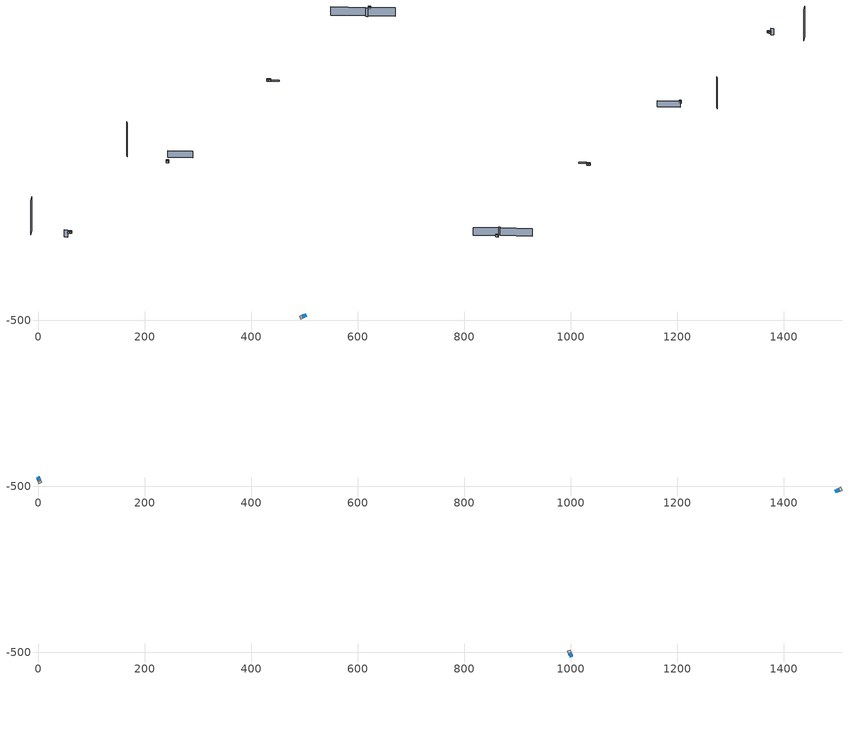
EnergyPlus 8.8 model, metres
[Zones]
1Perim
 floor adiabatic (115mmSandLimeBrick): 501.19,-494.39 496.74,-496.48 494.18,-491.05 498.63,-488.96 z0
 wall outside (U0-5): 501.19,-494.39 498.63,-488.96 z0:4.11
 wall to 1Core (115mmSandLimeBrick): 494.18,-491.05 496.74,-496.48 z0:4.11
 wall adiabatic (115mmSandLimeBrick): 498.63,-488.96 494.18,-491.05 / 496.74,-496.48 501.19,-494.39 z0:4.11
 window (Single): 501.14,-494.29 498.68,-489.05 z0.85:3.4
 ceiling adiabatic (115mmSandLimeBrick): 501.19,-494.39 498.63,-488.96 495.09,-490.62 497.65,-496.05 z4.11
 roof outside (U0-4): 497.65,-496.05 495.09,-490.62 494.18,-491.05 496.74,-496.48 z4.11
1Core
 floor adiabatic (115mmSandLimeBrick): 496.74,-496.48 493.03,-498.22 490.48,-492.79 494.18,-491.05 z0
 wall adiabatic (115mmSandLimeBrick): 494.18,-491.05 490.48,-492.79 493.03,-498.22 496.74,-496.48 z0:4.11
 ceiling adiabatic (115mmSandLimeBrick): 496.74,-496.48 494.18,-491.05 491.24,-492.43 493.79,-497.86 z4.11
 roof outside (U0-4): 493.79,-497.86 491.24,-492.43 490.48,-492.79 493.03,-498.22 z4.11
0Perim
 floor adiabatic (115mmSandLimeBrick): 2.79,-484.48 4.75,-488.99 -0.76,-491.37 -2.71,-486.86 z8.23
 wall outside (U0-5): 2.79,-484.48 -2.71,-486.86 z8.23:12.34
 wall to 0Core (115mmSandLimeBrick): -0.76,-491.37 4.75,-488.99 z8.23:12.34
 wall adiabatic (115mmSandLimeBrick): -2.71,-486.86 -0.76,-491.37 / 4.75,-488.99 2.79,-484.48 z8.23:12.34
 window (Single): 2.7,-484.52 -2.62,-486.82 z9.08:11.63
 ceiling adiabatic (115mmSandLimeBrick): 2.79,-484.48 -2.71,-486.86 -1.16,-490.45 4.35,-488.07 z12.34
 roof outside (U0-4): 4.35,-488.07 -1.16,-490.45 -0.76,-491.37 4.75,-488.99 z12.34
0Core
 floor adiabatic (115mmSandLimeBrick): 4.75,-488.99 6.37,-492.74 0.87,-495.13 -0.76,-491.37 z8.23
 wall adiabatic (115mmSandLimeBrick): -0.76,-491.37 0.87,-495.13 6.37,-492.74 4.75,-488.99 z8.23:12.34
 ceiling adiabatic (115mmSandLimeBrick): 4.75,-488.99 -0.76,-491.37 0.53,-494.36 6.04,-491.98 z12.34
 roof outside (U0-4): 6.04,-491.98 0.53,-494.36 0.87,-495.13 6.37,-492.74 z12.34
3Perim
 floor adiabatic (115mmSandLimeBrick): 1498.9,-505.58 1503.41,-503.62 1505.79,-509.13 1501.28,-511.08 z8.23
 wall outside (U0-5): 1498.9,-505.58 1501.28,-511.08 z8.23:12.34
 wall to 3Core (115mmSandLimeBrick): 1505.79,-509.13 1503.41,-503.62 z8.23:12.34
 wall adiabatic (115mmSandLimeBrick): 1501.28,-511.08 1505.79,-509.13 / 1503.41,-503.62 1498.9,-505.58 z8.23:12.34
 window (Single): 1498.94,-505.67 1501.24,-510.99 z9.08:11.63
 ceiling adiabatic (115mmSandLimeBrick): 1498.9,-505.58 1501.28,-511.08 1504.87,-509.53 1502.49,-504.02 z12.34
 roof outside (U0-4): 1502.49,-504.02 1504.87,-509.53 1505.79,-509.13 1503.41,-503.62 z12.34
3Core
 floor adiabatic (115mmSandLimeBrick): 1503.41,-503.62 1507.17,-502 1509.55,-507.5 1505.79,-509.13 z8.23
 wall adiabatic (115mmSandLimeBrick): 1505.79,-509.13 1509.55,-507.5 1507.17,-502 1503.41,-503.62 z8.23:12.34
 ceiling adiabatic (115mmSandLimeBrick): 1503.41,-503.62 1505.79,-509.13 1508.78,-507.84 1506.4,-502.33 z12.34
 roof outside (U0-4): 1506.4,-502.33 1508.78,-507.84 1509.55,-507.5 1507.17,-502 z12.34
2Perim
 floor adiabatic (115mmSandLimeBrick): 997.21,-506.92 995.25,-502.41 1000.76,-500.02 1002.71,-504.53 z16.46
 wall outside (U0-5): 997.21,-506.92 1002.71,-504.53 z16.46:20.57
 wall to 2Core (115mmSandLimeBrick): 1000.76,-500.02 995.25,-502.41 z16.46:20.57
 wall adiabatic (115mmSandLimeBrick): 1002.71,-504.53 1000.76,-500.02 / 995.25,-502.41 997.21,-506.92 z16.46:20.57
 window (Single): 997.3,-506.88 1002.62,-504.57 z17.31:19.86
 ceiling adiabatic (115mmSandLimeBrick): 997.21,-506.92 1002.71,-504.53 1001.16,-500.94 995.65,-503.33 z20.57
 roof outside (U0-4): 995.65,-503.33 1001.16,-500.94 1000.76,-500.02 995.25,-502.41 z20.57
2Core
 floor adiabatic (115mmSandLimeBrick): 995.25,-502.41 993.63,-498.65 999.13,-496.27 1000.76,-500.02 z16.46
 wall adiabatic (115mmSandLimeBrick): 1000.76,-500.02 999.13,-496.27 993.63,-498.65 995.25,-502.41 z16.46:20.57
 ceiling adiabatic (115mmSandLimeBrick): 995.25,-502.41 1000.76,-500.02 999.47,-497.03 993.96,-499.42 z20.57
 roof outside (U0-4): 993.96,-499.42 999.47,-497.03 999.13,-496.27 993.63,-498.65 z20.57
shading: -30.9,-406.28 -6.79,-396.72 / 482.89,-396.72 489.38,-392.77 z0:84.06; -5.14,-487.91 -8.06,-481.16 z0:17.22; 522.45,-480.66 545.47,-533.39 z0:16.66; 1003.74,-525.88 995.79,-507.53 z17.22:20.57; 1477.99,-510.33 1446.24,-436.65 / 1477.41,-516.29 1475.44,-511.71 / 1506.86,-571.47 1480.6,-514.92 z0:20.57
[Site:GroundTemperature:BuildingSurface]
14, 14, 14, 14, 14, 14, 14, 14, 14, 14, 14, 14
[Site:GroundReflectance]
0.2, 0.2, 0.2, 0.2, 0.2, 0.2, 0.2, 0.2, 0.2, 0.2, 0.2, 0.2
[Site:GroundReflectance:SnowModifier]
1, 1
[Building]
Building: North Axis {deg}=0; Terrain=Suburbs; Loads Convergence Tolerance Value=.04; Temperature Convergence Tolerance Value {deltaC}=.4; Solar Distribution=MinimalShadowing; Maximum Number of Warmup Days=25
[Construction]
115mmSandLimeBrick: Plaster_0.005_115mmSandLimeBrick, Sand-Lime Brick_0.08_115mmSandLimeBrick, Plaster_0.08_115mmSandLimeBrick
U0-5: XPS Board_0.01_U0-5, General Concrete_0.2_U0-5
U0-4: XPS Board_0.06_U0-4, General Concrete_0.2_U0-4
Single: Generic Clear Glass 6mm_0.006_Single
[Material] Roughness=Rough; Thermal Absorptance=0.9
Name | Thickness {m} | Conductivity {W/m-K} | Density {kg/m3} | Specific Heat {J/kg-K} | Solar Absorptance | Visible Absorptance
Plaster_0.005_115mmSandLimeBrick | 0.005 | 1 | 2000 | 1130 | 0.6 | 0.6
Sand-Lime Brick_0.08_115mmSandLimeBrick | 0.08 | 0.56 | 1200 | 1000 | 0.6 | 0.6
Plaster_0.08_115mmSandLimeBrick | 0.08 | 1 | 2000 | 1130 | 0.6 | 0.6
XPS Board_0.01_U0-5 | 0.01 | 0.034 | 35 | 1400 | 0.6 | 0.6
General Concrete_0.2_U0-5; General Concrete_0.2_U0-4 | 0.2 | 2 | 2400 | 950 | 0.7 | 0.7
XPS Board_0.06_U0-4 | 0.06 | 0.034 | 35 | 1400 | 0.6 | 0.6
[WindowMaterial:Glazing]
Generic Clear Glass 6mm_0.006_Single: Optical Data Type=SpectralAverage; Window Glass Spectral Data Set=SpectralAverage; Thickness {m}=0.006; Solar Transmittance at Normal Incidence=0.68; Front Side Solar Reflectance at Normal Incidence=0.09; Back Side Solar Reflectance at Normal Incidence=0.1; Visible Transmittance at Normal Incidence=0.81; Front Side Visible Reflectance at Normal Incidence=0.11; Back Side Visible Reflectance at Normal Incidence=0.12; Infrared Transmittance at Normal Incidence=0; Front Side Infrared Hemispherical Emissivity=0.2; Back Side Infrared Hemispherical Emissivity=0.2; Conductivity {W/m-K}=0.9; Dirt Correction Factor for Solar and Visible Transmittance=1
[EnergyManagementSystem:Sensor]
Name | Output:Variable or Output:Meter Index Key | Output:Variable or Output:Meter
OutdoorTemp | Environment | Site Outdoor Air Drybulb Temperature
OutdoorRelHumid | Environment | Site Outdoor Air Relative Humidity
USRNATVENT_0Perim; USRNATVENT_1Perim; USRNATVENT_2Perim; USRNATVENT_3Perim | AllOff | Schedule Value
[Zone] Type=1; Multiplier=1; Zone Inside Convection Algorithm=TARP; Zone Outside Convection Algorithm=DOE-2
Name | Volume {m3} | Floor Area {m2}
0Perim; 1Perim; 2Perim; 3Perim | 121.327 | 29.4911
0Core; 1Core; 2Core; 3Core | 101.026 | 24.5564
[People] Number of People Schedule=AllOn; Number of People Calculation Method=People/Area; People per Zone Floor Area {person/m2}=0.5; Fraction Radiant=0.3; Sensible Heat Fraction=AUTOCALCULATE; Carbon Dioxide Generation Rate {m3/s-W}=3.82e-08; Enable ASHRAE 55 Comfort Warnings=No; Mean Radiant Temperature Calculation Type=ZoneAveraged; Clothing Insulation Calculation Method=DynamicClothingModelASHRAE55; Thermal Comfort Model 1 Type=AdaptiveASH55
Name | Zone or ZoneList | Activity Level Schedule | Work Efficiency Schedule | Air Velocity Schedule
People 0Perim | 0Perim | 0PerimPeopleActivity | 0PerimWorkEfficiency | 0PerimAirVelocity
People 0Core | 0Core | 0CorePeopleActivity | 0CoreWorkEfficiency | 0CoreAirVelocity
People 1Perim | 1Perim | 1PerimPeopleActivity | 1PerimWorkEfficiency | 1PerimAirVelocity
People 1Core | 1Core | 1CorePeopleActivity | 1CoreWorkEfficiency | 1CoreAirVelocity
People 2Perim | 2Perim | 2PerimPeopleActivity | 2PerimWorkEfficiency | 2PerimAirVelocity
People 2Core | 2Core | 2CorePeopleActivity | 2CoreWorkEfficiency | 2CoreAirVelocity
People 3Perim | 3Perim | 3PerimPeopleActivity | 3PerimWorkEfficiency | 3PerimAirVelocity
People 3Core | 3Core | 3CorePeopleActivity | 3CoreWorkEfficiency | 3CoreAirVelocity
[ElectricEquipment] Schedule=AllOn; Design Level Calculation Method=Watts/Area; Watts per Zone Floor Area {W/m2}=35; Fraction Latent=0; Fraction Radiant=.2; Fraction Lost=0
Name | Zone or ZoneList
0Perim Equipment 1 | 0Perim
0Core Equipment 1 | 0Core
1Perim Equipment 1 | 1Perim
1Core Equipment 1 | 1Core
2Perim Equipment 1 | 2Perim
2Core Equipment 1 | 2Core
3Perim Equipment 1 | 3Perim
3Core Equipment 1 | 3Core
[Lights] Schedule=AllOn; Design Level Calculation Method=Watts/Area; Watts per Zone Floor Area {W/m2}=15; Return Air Fraction=0; Fraction Radiant=.42; Fraction Visible=.18; Fraction Replaceable=1
Name | Zone or ZoneList
0Perim General lighting | 0Perim
0Core General lighting | 0Core
1Perim General lighting | 1Perim
1Core General lighting | 1Core
2Perim General lighting | 2Perim
2Core General lighting | 2Core
3Perim General lighting | 3Perim
3Core General lighting | 3Core
[ZoneControl:Thermostat]
Name | Zone or ZoneList | Control Type Schedule | Control 1
0Perim Thermostat | 0Perim | 0PerimZoneControlTypeSched | Dual Setpoint - Zone 0Perim
0Core Thermostat | 0Core | 0CoreZoneControlTypeSched | Dual Setpoint - Zone 0Core
1Perim Thermostat | 1Perim | 1PerimZoneControlTypeSched | Dual Setpoint - Zone 1Perim
1Core Thermostat | 1Core | 1CoreZoneControlTypeSched | Dual Setpoint - Zone 1Core
2Perim Thermostat | 2Perim | 2PerimZoneControlTypeSched | Dual Setpoint - Zone 2Perim
2Core Thermostat | 2Core | 2CoreZoneControlTypeSched | Dual Setpoint - Zone 2Core
3Perim Thermostat | 3Perim | 3PerimZoneControlTypeSched | Dual Setpoint - Zone 3Perim
3Core Thermostat | 3Core | 3CoreZoneControlTypeSched | Dual Setpoint - Zone 3Core
[ThermostatSetpoint:DualSetpoint]
Name | Heating Setpoint Temperature Schedule | Cooling Setpoint Temperature Schedule
Dual Setpoint - Zone 0Perim | 0PerimHeating_SP_Sch | 0PerimCooling_SP_Sch
Dual Setpoint - Zone 0Core | 0CoreHeating_SP_Sch | 0CoreCooling_SP_Sch
Dual Setpoint - Zone 1Perim | 1PerimHeating_SP_Sch | 1PerimCooling_SP_Sch
Dual Setpoint - Zone 1Core | 1CoreHeating_SP_Sch | 1CoreCooling_SP_Sch
Dual Setpoint - Zone 2Perim | 2PerimHeating_SP_Sch | 2PerimCooling_SP_Sch
Dual Setpoint - Zone 2Core | 2CoreHeating_SP_Sch | 2CoreCooling_SP_Sch
Dual Setpoint - Zone 3Perim | 3PerimHeating_SP_Sch | 3PerimCooling_SP_Sch
Dual Setpoint - Zone 3Core | 3CoreHeating_SP_Sch | 3CoreCooling_SP_Sch
[Zone equipment]
0Perim: 0Perim Ideal Loads Air
0Core: 0Core Ideal Loads Air
1Perim: 1Perim Ideal Loads Air
1Core: 1Core Ideal Loads Air
2Perim: 2Perim Ideal Loads Air
2Core: 2Core Ideal Loads Air
3Perim: 3Perim Ideal Loads Air
3Core: 3Core Ideal Loads Air
[ZoneHVAC:IdealLoadsAirSystem] Maximum Heating Supply Air Temperature {C}=30; Minimum Cooling Supply Air Temperature {C}=18; Maximum Heating Supply Air Humidity Ratio {kgWater/kgDryAir}=0.01; Minimum Cooling Supply Air Humidity Ratio {kgWater/kgDryAir}=0.008; Heating Limit=NoLimit; Maximum Heating Air Flow Rate {m3/s}=100; Cooling Limit=NoLimit; Maximum Cooling Air Flow Rate {m3/s}=100; Heating Availability Schedule=AllOn; Cooling Availability Schedule=AllOn; Dehumidification Control Type=None; Humidification Control Type=None; Demand Controlled Ventilation Type=OccupancySchedule; Outdoor Air Economizer Type=NoEconomizer; Heat Recovery Type=None; Sensible Heat Recovery Effectiveness=0.7; Latent Heat Recovery Effectiveness=0.65
Name | Design Specification Outdoor Air Object
0Perim Ideal Loads Air | 0PerimMinFreshAir
0Core Ideal Loads Air | 0CoreMinFreshAir
1Perim Ideal Loads Air | 1PerimMinFreshAir
1Core Ideal Loads Air | 1CoreMinFreshAir
2Perim Ideal Loads Air | 2PerimMinFreshAir
2Core Ideal Loads Air | 2CoreMinFreshAir
3Perim Ideal Loads Air | 3PerimMinFreshAir
3Core Ideal Loads Air | 3CoreMinFreshAir
[DesignSpecification:OutdoorAir] Outdoor Air Method=Sum; Outdoor Air Flow per Person {m3/s-person}=0.002; Outdoor Air Flow per Zone Floor Area {m3/s-m2}=0.002; Outdoor Air Schedule=AllOn
0PerimMinFreshAir; 0CoreMinFreshAir; 1PerimMinFreshAir; 1CoreMinFreshAir; 2PerimMinFreshAir; 2CoreMinFreshAir; 3PerimMinFreshAir; 3CoreMinFreshAir
[ZoneVentilation:DesignFlowRate] Schedule=AllOn; Design Flow Rate Calculation Method=AirChanges/Hour; Air Changes per Hour {1/hr}=0; Ventilation Type=NATURAL; Fan Pressure Rise {Pa}=0; Fan Total Efficiency=1; Constant Term Coefficient=1; Temperature Term Coefficient=0; Velocity Term Coefficient=0; Velocity Squared Term Coefficient=0; Minimum Indoor Temperature {C}=18; Delta Temperature {deltaC}=1; Maximum Wind Speed {m/s}=40
Name | Zone or ZoneList
0Perim ScheduledVent | 0Perim
1Perim ScheduledVent | 1Perim
2Perim ScheduledVent | 2Perim
3Perim ScheduledVent | 3Perim
[EnergyManagementSystem:Actuator] Actuated Component Type=Schedule:Constant; Actuated Component Control Type=Schedule Value
Name | Actuated Component Unique
NATVENT_AVAIL_SCHED_ACTUATOR_0Perim | NATVENT_AVAIL_SCHED_0Perim
NATVENT_AVAIL_SCHED_ACTUATOR_1Perim | NATVENT_AVAIL_SCHED_1Perim
NATVENT_AVAIL_SCHED_ACTUATOR_2Perim | NATVENT_AVAIL_SCHED_2Perim
NATVENT_AVAIL_SCHED_ACTUATOR_3Perim | NATVENT_AVAIL_SCHED_3Perim
[EnergyManagementSystem:ProgramCallingManager]
My 0Perim_Setpoint_Schedule_Calculator_Example: BeginTimestepBeforePredictor; 0Perim_ErlEnforceBinary
My 1Perim_Setpoint_Schedule_Calculator_Example: BeginTimestepBeforePredictor; 1Perim_ErlEnforceBinary
My 2Perim_Setpoint_Schedule_Calculator_Example: BeginTimestepBeforePredictor; 2Perim_ErlEnforceBinary
My 3Perim_Setpoint_Schedule_Calculator_Example: BeginTimestepBeforePredictor; 3Perim_ErlEnforceBinary
[EnergyManagementSystem:Program]
0Perim_ErlEnforceBinary: IF (USRNATVENT_0Perim > 0); Set NATVENT_AVAIL_SCHED_ACTUATOR_0Perim = 1; ELSE; Set NATVENT_AVAIL_SCHED_ACTUATOR_0Perim = 0; ENDIF
1Perim_ErlEnforceBinary: IF (USRNATVENT_1Perim > 0); Set NATVENT_AVAIL_SCHED_ACTUATOR_1Perim = 1; ELSE; Set NATVENT_AVAIL_SCHED_ACTUATOR_1Perim = 0; ENDIF
2Perim_ErlEnforceBinary: IF (USRNATVENT_2Perim > 0); Set NATVENT_AVAIL_SCHED_ACTUATOR_2Perim = 1; ELSE; Set NATVENT_AVAIL_SCHED_ACTUATOR_2Perim = 0; ENDIF
3Perim_ErlEnforceBinary: IF (USRNATVENT_3Perim > 0); Set NATVENT_AVAIL_SCHED_ACTUATOR_3Perim = 1; ELSE; Set NATVENT_AVAIL_SCHED_ACTUATOR_3Perim = 0; ENDIF
[ZoneVentilation:WindandStackOpenArea] Opening Area {m2}=11.8484; Opening Effectiveness=0; Effective Angle {deg}=0; Height Difference {m}=0.638386; Discharge Coefficient for Opening=0.6; Minimum Indoor Temperature {C}=24; Maximum Indoor Temperature {C}=100; Delta Temperature {deltaC}=1; Minimum Outdoor Temperature {C}=22; Maximum Outdoor Temperature {C}=26; Maximum Wind Speed {m/s}=40
Name | Zone | Opening Area Fraction Schedule
0PerimNatVent_Buoy | 0Perim | NATVENT_AVAIL_SCHED_0Perim
1PerimNatVent_Buoy | 1Perim | NATVENT_AVAIL_SCHED_1Perim
2PerimNatVent_Buoy | 2Perim | NATVENT_AVAIL_SCHED_2Perim
3PerimNatVent_Buoy | 3Perim | NATVENT_AVAIL_SCHED_3Perim
[ZoneInfiltration:DesignFlowRate] Schedule=On; Design Flow Rate Calculation Method=AirChanges/Hour; Air Changes per Hour {1/hr}=2; Constant Term Coefficient=1; Temperature Term Coefficient=0; Velocity Term Coefficient=0; Velocity Squared Term Coefficient=0
Name | Zone or ZoneList
0PerimInfiltration | 0Perim
1PerimInfiltration | 1Perim
2PerimInfiltration | 2Perim
3PerimInfiltration | 3Perim
[WaterUse:Equipment]
Name | Peak Flow Rate {m3/s} | Flow Rate Fraction Schedule | Target Temperature Schedule | Hot Water Supply Temperature Schedule | Cold Water Supply Temperature Schedule
DHW 0Perim | 0 | equipOffice | DHW Supply Temperature 0Perim | DHW Supply Temperature 0Perim | DHW Mains Temperature 0Perim
DHW 0Core | 2.04637e-05 | 60HrWk | DHW Supply Temperature 0Core | DHW Supply Temperature 0Core | DHW Mains Temperature 0Core
DHW 1Perim | 0 | equipOffice | DHW Supply Temperature 1Perim | DHW Supply Temperature 1Perim | DHW Mains Temperature 1Perim
DHW 1Core | 2.04637e-05 | 60HrWk | DHW Supply Temperature 1Core | DHW Supply Temperature 1Core | DHW Mains Temperature 1Core
DHW 2Perim | 0 | equipOffice | DHW Supply Temperature 2Perim | DHW Supply Temperature 2Perim | DHW Mains Temperature 2Perim
DHW 2Core | 2.04637e-05 | 60HrWk | DHW Supply Temperature 2Core | DHW Supply Temperature 2Core | DHW Mains Temperature 2Core
DHW 3Perim | 0 | equipOffice | DHW Supply Temperature 3Perim | DHW Supply Temperature 3Perim | DHW Mains Temperature 3Perim
DHW 3Core | 2.04637e-05 | 60HrWk | DHW Supply Temperature 3Core | DHW Supply Temperature 3Core | DHW Mains Temperature 3Core
[Schedule:Constant]
On: On/Off, 1
0PerimPeopleActivity; 0CorePeopleActivity; 1PerimPeopleActivity; 1CorePeopleActivity; 2PerimPeopleActivity; 2CorePeopleActivity; 3PerimPeopleActivity; 3CorePeopleActivity: Any Number, 125.28
0PerimAirVelocity; 0CoreAirVelocity; 1PerimAirVelocity; 1CoreAirVelocity; 2PerimAirVelocity; 2CoreAirVelocity; 3PerimAirVelocity; 3CoreAirVelocity: Any Number, 0.2
0PerimWorkEfficiency; 0CoreWorkEfficiency; 1PerimWorkEfficiency; 1CoreWorkEfficiency; 2PerimWorkEfficiency; 2CoreWorkEfficiency; 3PerimWorkEfficiency; 3CoreWorkEfficiency: Any Number, 0
0PerimHeating_SP_Sch; 0PerimCooling_SP_Sch; 0CoreHeating_SP_Sch; 0CoreCooling_SP_Sch; 1PerimHeating_SP_Sch; 1PerimCooling_SP_Sch; 1CoreHeating_SP_Sch; 1CoreCooling_SP_Sch; 2PerimHeating_SP_Sch; 2PerimCooling_SP_Sch; 2CoreHeating_SP_Sch; 2CoreCooling_SP_Sch; 3PerimHeating_SP_Sch; 3PerimCooling_SP_Sch; 3CoreHeating_SP_Sch; 3CoreCooling_SP_Sch: Temperature, 24
0PerimZoneControlTypeSched; 0CoreZoneControlTypeSched; 1PerimZoneControlTypeSched; 1CoreZoneControlTypeSched; 2PerimZoneControlTypeSched; 2CoreZoneControlTypeSched; 3PerimZoneControlTypeSched; 3CoreZoneControlTypeSched: Any Number, 4
NATVENT_AVAIL_SCHED_0Perim; NATVENT_AVAIL_SCHED_1Perim; NATVENT_AVAIL_SCHED_2Perim; NATVENT_AVAIL_SCHED_3Perim: Fraction, 1
DHW Supply Temperature 0Perim; DHW Supply Temperature 0Core; DHW Supply Temperature 1Perim; DHW Supply Temperature 1Core; DHW Supply Temperature 2Perim; DHW Supply Temperature 2Core; DHW Supply Temperature 3Perim; DHW Supply Temperature 3Core: Temperature, 65
DHW Mains Temperature 0Perim; DHW Mains Temperature 0Core; DHW Mains Temperature 1Perim; DHW Mains Temperature 1Core; DHW Mains Temperature 2Perim; DHW Mains Temperature 2Core; DHW Mains Temperature 3Perim; DHW Mains Temperature 3Core: Temperature, 10
[Schedule:Year]
AllOn: AllOn, 1, 1, 12, 31
equipOffice: equipOffice, 1, 1, 12, 31
AllOff: AllOff, 1, 1, 12, 31
60HrWk: 60HrWk, 1, 1, 12, 31
[Schedule:Week:Daily]
AllOn: AllOn, AllOn, AllOn, AllOn, AllOn, AllOn, AllOn, AllOn, AllOn, AllOn, AllOn, AllOn
equipOffice: equipOfficeWeekEnd, equipOffice, equipOffice, equipOffice, equipOffice, equipOffice, equipOfficeWeekEnd, equipOfficeWeekEnd, equipOffice, equipOffice, equipOffice, equipOffice
AllOff: AllOff, AllOff, AllOff, AllOff, AllOff, AllOff, AllOff, AllOff, AllOff, AllOff, AllOff, AllOff
60HrWk: 60HrWkDay, 60HrWkDay, 60HrWkDay, 60HrWkDay, 60HrWkDay, 60HrWkDay, 60HrWkDay, 60HrWkDay, 60HrWkDay, 60HrWkDay, 60HrWkDay, 60HrWkDay
[Schedule:Day:Hourly]
AllOn: 1, 1, 1, 1, 1, 1, 1, 1, 1, 1, 1, 1, 1, 1, 1, 1, 1, 1, 1, 1, 1, 1, 1, 1
equipOffice; equipOfficeWeekEnd: 0.1, 0.1, 0.1, 0.1, 0.1, 0.1, 0.1, 0.2, 0.4, 0.6, 0.8, 0.8, 0.4, 0.6, 0.8, 0.8, 0.4, 0.2, 0.1, 0.1, 0.1, 0.1, 0.1, 0.1
AllOff: 0, 0, 0, 0, 0, 0, 0, 0, 0, 0, 0, 0, 0, 0, 0, 0, 0, 0, 0, 0, 0, 0, 0, 0
60HrWkDay: 0.2, 0.2, 0.2, 0.2, 0.2, 0.2, 0.2, 0.4, 0.8, 0.8, 1, 1, 0.8, 1, 1, 1, 0.8, 0.4, 0.2, 0.2, 0.2, 0.2, 0.2, 0.2
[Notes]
----  This file was generated with Archsim v.4.0.2.17
-------------------------ERL SENSORS--------------------------
115mmSandLimeBrick GasType: Partition
